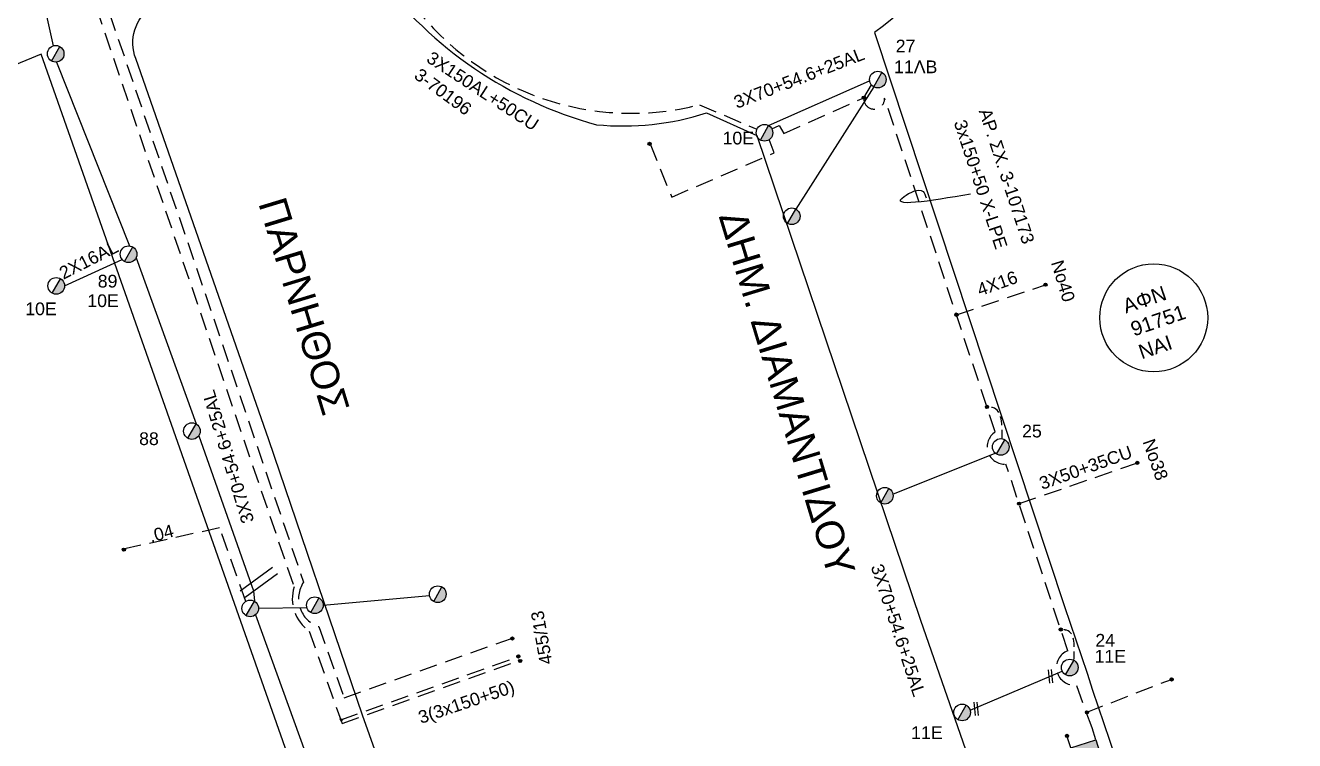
# Model space of a CAD drawing. Header units: millimetres. Extents: x 875 to 3140, y 727 to 1775.
# Drawn here: x 2156 to 2335.9, y 1036.3 to 1137.6 of the extents above; entities that cross this region are included whole.
import ezdxf
from ezdxf.enums import TextEntityAlignment as Align

# ---------------------------------------------------------------- set-up
doc = ezdxf.new("R2010")
doc.units = ezdxf.units.MM
doc.linetypes.add('DASHED', pattern=[19.05, 12.7, -6.35])
for name, color, linetype in [('Link Box 4 Διευθύνσεων', 7, 'Continuous'), ('Pillar OTE', 7, 'Continuous'), ('Άγνωστα', 7, 'Continuous'), ('Γέφυρες Εναερίου Δικτύου', 7, 'Continuous'), ('Γυμνά εναέρια ΧΤ (1Φ)   2x16AL', 7, 'Continuous'), ('Γυμνά εναέρια ΧΤ (3Φ)   3x50+35CU', 7, 'Continuous'), ('Εναέρια παροχή ΧΤ 4x16', 7, 'SYN_LINE'), ('Επιγραφές - Σχήματα', 7, 'Continuous'), ('Καλώδια ΧΤ   3x150+50AL', 7, 'DASHED'), ('Καλώδια ΧΤ   3x150+50AL XLPE', 7, 'DASHED'), ('Καλώδια ΧΤ   3x150AL+50CU', 7, 'DASHED'), ('Μηχανική τομή', 7, 'Continuous'), ('Στύλος ΦΜ', 7, 'Continuous'), ('Στύλος ΦΜ @ 1', 7, 'Continuous'), ('Συνδέσεις', 7, 'Continuous'), ('Συνεστραμμένα ΧΤ   3x70+54.6+25AL', 7, 'SYN_LINE'), ('Τομή', 7, 'Continuous'), ('Υπόβαθρο ΔΕΗ', 7, 'Continuous'), ('Υπόγεια Καλώδια Δικτύου ΧΤ   .04', 7, 'DASHED')]:
    doc.layers.add(name, color=color, linetype=linetype)
doc.styles.add('ar', font='arial.ttf')
doc.styles.get("Standard").update_dxf_attribs({"font": 'arial.ttf'})
doc.linetypes.add('SYN_LINE', pattern='A,0.5,-0.0001,["/\\/\\/\\/",Standard,S=0.1,R=0,X=0,Y=-0.05],-0.25', length=0.7501)

# ---------------------------------------------------------------- blocks, each defined once
blk = doc.blocks.new('ΥΠΑΡΧΩΝ ΤΣΙΜΕΝΤΕΝΙΟΣ ΣΤΥΛΟΣ')
at = {"layer": 'Στύλος ΦΜ'}
blk.add_hatch(color=256, dxfattribs=at).paths.add_polyline_path([(-1.29, -2.28, 0.574793), (2.62, 0, 0.268822), (1.3, 2.27)])
blk.add_line((-1.29, -2.28), (1.3, 2.27), dxfattribs=at)
blk.add_circle((0, 0), 2.62, dxfattribs=at)
at = {"layer": 'Στύλος ΦΜ', "flags": 4}
for tag, p in [('ΑΡΙΘΜΟΣ', (-4.68, 8.05)), ('ΤΥΠΟΣ', (-4.91, 3.03))]:
    blk.add_attdef(tag, p, '', height=4, dxfattribs=at)
blk = doc.blocks.new('ΤΟΜΗ')
at = {"layer": 'Τομή', "ltscale": 40}
for p, q in [((-5.68, 0), (5.68, 0)), ((5.68, -2.33), (-5.68, -2.33))]:
    blk.add_line(p, q, dxfattribs=at)
blk = doc.blocks.new('_ΣΥΝΔΕΣΗ')
at = {"layer": 'Συνδέσεις', "linetype": 'SYN_LINE', "ltscale": 40}
blk.add_hatch(color=256, dxfattribs=at).paths.add_polyline_path([(0.5, -0.01, 1), (-0.5, -0.01, 1)])
at = {"layer": 'Συνδέσεις'}
blk.add_circle((0, -0.01), 0.5, dxfattribs=at)
blk = doc.blocks.new('ΜΗΧΑΝΙΚΗ ΤΟΜΗ')
at = {"layer": 'Μηχανική τομή', "ltscale": 40}
for p, q in [((-1.89, 0.78), (1.89, 0.78)), ((1.89, 0), (-1.89, 0))]:
    blk.add_line(p, q, dxfattribs=at)
blk = doc.blocks.new('LINK BOX 4 ΑΝΑΧΩΡΗΣΕΩΝ')
at = {"layer": 'Link Box 4 Διευθύνσεων', "ltscale": 40}
blk.add_hatch(color=256, dxfattribs=at).paths.add_polyline_path([(-3.54, 0), (-3.54, -4.67), (3.54, -4.67), (3.54, 0)])
for p, q in [((-3.54, 0), (-5.33, 0)), ((5.33, 0), (3.54, 0)), ((-3.54, -4.67), (-5.33, -4.67)), ((5.33, -4.67), (3.54, -4.67))]:
    blk.add_line(p, q, dxfattribs=at)
blk.add_lwpolyline([(-3.54, -4.67), (-3.54, 0), (3.54, 0), (3.54, -4.67)], close=True, dxfattribs=at)

msp = doc.modelspace()

# ---------------------------------------------------------------- hatches: boundary and pattern name
at = {"layer": 'Καλώδια ΧΤ   3x150AL+50CU', "linetype": 'DASHED', "ltscale": 0.2}
h = msp.add_hatch(color=0, dxfattribs=at)
h.dxf.hatch_style = 1
h.paths.add_polyline_path([(2201.03, 1039.37), (2200.62, 1039.41), (2200.68, 1039.24)])
h = msp.add_hatch(color=0, dxfattribs=at)
h.dxf.hatch_style = 1
h.paths.add_polyline_path([(2201.04, 1039.37), (2201.03, 1039.37), (2200.68, 1039.24), (2200.74, 1039.07)])

# ---------------------------------------------------------------- linework, layer by layer
at = {"layer": 'Pillar OTE', "ltscale": 40}
msp.add_lwpolyline([(2200.61, 1039.41), (2201.04, 1039.37), (2200.74, 1039.07), (2200.61, 1039.41)], dxfattribs=at)
at = {"layer": 'Άγνωστα'}
msp.add_circle((2315.9, 1096.21), 7.65, dxfattribs=at)
at = {"layer": 'Γέφυρες Εναερίου Δικτύου', "color": 30, "linetype": 'DASHED', "ltscale": 0.2}
for points in [[(2261.77, 1122.99), (2262.82, 1123.43), (2263.49, 1122.34), (2274.81, 1127.39), (2275.89, 1129.21)], [(2244.53, 1120.84), (2247.59, 1113.31), (2262.13, 1119.58), (2261.41, 1121.46)], [(2306.4, 1040.35), (2306.3, 1040.31), (2318.4, 1044.99)]]:
    msp.add_lwpolyline(points, dxfattribs=at)
at = {"layer": 'Γυμνά εναέρια ΧΤ (1Φ)   2x16AL', "color": 173}
msp.add_lwpolyline([(2161.56, 1100.76), (2169.71, 1104.48)], dxfattribs=at)
at = {"layer": 'Γυμνά εναέρια ΧΤ (3Φ)   3x50+35CU', "color": 30, "linetype": 'DASHED', "ltscale": 0.2}
msp.add_lwpolyline([(2296.81, 1069.88), (2296.81, 1069.88), (2313.61, 1075.67)], dxfattribs=at)
at = {"layer": 'Εναέρια παροχή ΧΤ 4x16', "color": 30, "linetype": 'DASHED', "ltscale": 0.2}
msp.add_lwpolyline([(2287.94, 1096.64), (2287.94, 1096.64), (2300.68, 1100.93)], dxfattribs=at)
at = {"layer": 'Επιγραφές - Σχήματα', "color": 0, "ltscale": 0.2}
msp.add_spline([(2289.94, 1113.72), (2280.53, 1113.41), (2283.2, 1114.09), (2283.65, 1113.19)], degree=3, dxfattribs=at)
at = {"layer": 'Καλώδια ΧΤ   3x150+50AL XLPE', "color": 30, "ltscale": 0.2}
msp.add_lwpolyline([(2307.17, 1038.1), (2304.93, 1044.2, -0.8839), (2303.71, 1049.05), (2294.95, 1075.49, -0.783497), (2293.44, 1080.03), (2277.76, 1127.34, -1.078857), (2274.81, 1127.39)], format="xyb", dxfattribs=at)
at = {"layer": 'Καλώδια ΧΤ   3x150+50AL XLPE', "color": 30, "ltscale": 0.1}
for points in [[(2294.41, 1079.07), (2293.07, 1083.49), (2292.26, 1083.59)], [(2304.58, 1047.68), (2303.53, 1051.94), (2302.72, 1052.05)]]:
    msp.add_spline(points, degree=3, dxfattribs=at)
at = {"layer": 'Καλώδια ΧΤ   3x150AL+50CU', "color": 27, "linetype": 'DASHED', "ltscale": 0.2}
msp.add_lwpolyline([(2163.55, 1147.4), (2194.07, 1058.08, 0.323151), (2196.2, 1051.83), (2200.68, 1039.24), (2225.85, 1048.2)], format="xyb", dxfattribs=at)
at = {"layer": 'Καλώδια ΧΤ   3x150AL+50CU', "color": 6, "linetype": 'DASHED', "ltscale": 0.2}
msp.add_lwpolyline([(2165.46, 1146.52), (2195.42, 1058.75, 0.496968), (2197.56, 1052.46), (2201.16, 1042.35), (2224.87, 1050.79)], format="xyb", dxfattribs=at)
at = {"layer": 'Καλώδια ΧΤ   3x150AL+50CU', "color": 30, "ltscale": 0.2}
msp.add_lwpolyline([(2211.03, 1140.48, 0.301675), (2251.53, 1126.4), (2259.67, 1122.91)], format="xyb", dxfattribs=at)
at = {"layer": 'Καλώδια ΧΤ   3x150AL+50CU', "color": 27, "linetype": 'DASHED', "ltscale": 0.2}
msp.add_lwpolyline([(2200.73, 1039.09), (2200.87, 1038.71), (2226.03, 1047.66)], dxfattribs=at)
at = {"layer": 'Συνεστραμμένα ΧΤ   3x70+54.6+25AL', "color": 173, "ltscale": 20}
for points in [[(2157.21, 1147.1), (2159.93, 1134.73)], [(2160.39, 1132.44), (2170.74, 1106.39)], [(2171.68, 1104.7), (2180.18, 1081.18)], [(2180.58, 1079.5), (2188.32, 1057.55), (2188.45, 1056.06)]]:
    msp.add_lwpolyline(points, dxfattribs=at)
at = {"layer": 'Συνεστραμμένα ΧΤ   3x70+54.6+25AL', "color": 30, "ltscale": 20}
for points in [[(2261.32, 1123.44), (2275.64, 1129.79)], [(2276.22, 1128.93), (2265.18, 1111.61)], [(2278.94, 1071.24), (2293.42, 1077.04)]]:
    msp.add_lwpolyline(points, dxfattribs=at)
at = {"layer": 'Συνεστραμμένα ΧΤ   3x70+54.6+25AL', "color": 133, "ltscale": 20}
for points in [[(2198.2, 1055.51), (2213.28, 1056.88)], [(2188.6, 1054.12), (2197.88, 1028.54)]]:
    msp.add_lwpolyline(points, dxfattribs=at)
at = {"layer": 'Συνεστραμμένα ΧΤ   3x70+54.6+25AL', "color": 133, "ltscale": 8}
msp.add_lwpolyline([(2189.04, 1055.06), (2195.88, 1055.18)], dxfattribs=at)
at = {"layer": 'Συνεστραμμένα ΧΤ   3x70+54.6+25AL', "color": 30, "ltscale": 15}
msp.add_lwpolyline([(2289.87, 1040.63), (2302.93, 1046.16)], dxfattribs=at)
at = {"layer": 'Υπόβαθρο ΔΕΗ'}
for points in [[(2342.09, 1190), (2298.78, 1179.32, -0.233538), (2276.31, 1136.63), (2303.27, 1055.31, -0.001469), (2353.66, 903.71, 0.024015), (2428.11, 927.35, 0.00669), (2399.02, 1017.97, -0.000418), (2355.48, 1149.48, 0.059812)], [(2252.54, 1125.25), (2259.67, 1122.02), (2282.84, 1053.39), (2305.36, 988.65), (2328.82, 920.1), (2335.75, 899.39), (2334.64, 895.2), (2265.63, 872.71), (2260.93, 877.63), (2245.26, 925.01), (2223.42, 984.73), (2203.79, 1039.91), (2190.48, 1078.91), (2171.64, 1132.93, -0.345737), (2173.92, 1140.28), (2195.17, 1148.95), (2205.9, 1144.68, 0.167628), (2236.95, 1123.56, 0.102716), (2252.54, 1125.25, -0.438157)]]:
    msp.add_lwpolyline(points, format="xyb", dxfattribs=at)
msp.add_lwpolyline([(2158.23, 1133.55), (2086.11, 1103.8), (2116.63, 1015.54), (2147.9, 927.08), (2177.93, 843.71), (2247.3, 866.73), (2250.67, 874.08), (2225.15, 945.51), (2196.98, 1023.53), (2158.23, 1133.55)], dxfattribs=at)
at = {"layer": 'Υπόγεια Καλώδια Δικτύου ΧΤ   .04', "color": 133, "ltscale": 0.2}
msp.add_lwpolyline([(2187.22, 1056.02), (2183.51, 1066.46), (2169.85, 1063.42)], dxfattribs=at)

# ---------------------------------------------------------------- block references
at = {"layer": 'Link Box 4 Διευθύνσεων', "yscale": 0.8, "rotation": 287.5056305739137}
msp.add_blockref('LINK BOX 4 ΑΝΑΧΩΡΗΣΕΩΝ', (2308.77, 1033.02), dxfattribs=at)
at = {"layer": 'Μηχανική τομή', "xscale": 0.4999999999995708, "yscale": 0.4999999999995708, "zscale": 0.4999999999995708, "rotation": 95.50437259993875}
for p in [(2301.46, 1045.44), (2290.94, 1040.83)]:
    msp.add_blockref('ΜΗΧΑΝΙΚΗ ΤΟΜΗ', p, dxfattribs=at)
at = {"layer": 'Στύλος ΦΜ @ 1', "ltscale": 40}
ref = msp.add_blockref('ΥΠΑΡΧΩΝ ΤΣΙΜΕΝΤΕΝΙΟΣ ΣΤΥΛΟΣ', (2276.8, 1129.95), dxfattribs=dict(at, xscale=0.4499999999998181, yscale=0.4499999999998181, zscale=0.4499999999998181))
ref.add_attrib('ΤΥΠΟΣ', '11ΛB', (2279.09, 1130.86), dxfattribs={"layer": 'Στύλος ΦΜ', "height": 1.8, "flags": 4})
ref.add_attrib('ΑΡΙΘΜΟΣ', '27', (2279.33, 1133.81), dxfattribs={"layer": 'Στύλος ΦΜ', "height": 1.8, "flags": 4})
at = {"layer": 'Στύλος ΦΜ @ 1', "ltscale": 40, "xscale": 0.4499999999998181, "yscale": 0.4499999999998181, "zscale": 0.4499999999998181}
for p in [(2160.29, 1133.61), (2264.6, 1110.59), (2277.79, 1071), (2214.44, 1057.05), (2187.86, 1055.04), (2197.02, 1055.49)]:
    msp.add_blockref('ΥΠΑΡΧΩΝ ΤΣΙΜΕΝΤΕΝΙΟΣ ΣΤΥΛΟΣ', p, dxfattribs=at)
at = {"layer": 'Στύλος ΦΜ @ 1', "ltscale": 40}
ref = msp.add_blockref('ΥΠΑΡΧΩΝ ΤΣΙΜΕΝΤΕΝΙΟΣ ΣΤΥΛΟΣ', (2260.74, 1122.42), dxfattribs=dict(at, xscale=0.4499999999998181, yscale=0.4499999999998181, zscale=0.4499999999998181))
ref.add_attrib('ΤΥΠΟΣ', '10E', (2254.79, 1120.77), dxfattribs={"layer": 'Στύλος ΦΜ', "height": 1.8, "flags": 4})
ref = msp.add_blockref('ΥΠΑΡΧΩΝ ΤΣΙΜΕΝΤΕΝΙΟΣ ΣΤΥΛΟΣ', (2170.62, 1105.22), dxfattribs=dict(at, xscale=0.4499999999998181, yscale=0.4499999999998181, zscale=0.4499999999998181))
ref.add_attrib('ΤΥΠΟΣ', '10E', (2164.77, 1097.73), dxfattribs={"layer": 'Στύλος ΦΜ', "height": 1.8, "flags": 4})
ref.add_attrib('ΑΡΙΘΜΟΣ', '89', (2166.25, 1100.5), dxfattribs={"layer": 'Στύλος ΦΜ', "height": 1.8, "flags": 4})
ref = msp.add_blockref('ΥΠΑΡΧΩΝ ΤΣΙΜΕΝΤΕΝΙΟΣ ΣΤΥΛΟΣ', (2160.38, 1100.73), dxfattribs=dict(at, xscale=0.4499999999998181, yscale=0.4499999999998181, zscale=0.4499999999998181))
ref.add_attrib('ΤΥΠΟΣ', '10E', (2155.97, 1096.58), dxfattribs={"layer": 'Στύλος ΦΜ', "height": 1.8, "flags": 4})
ref = msp.add_blockref('ΥΠΑΡΧΩΝ ΤΣΙΜΕΝΤΕΝΙΟΣ ΣΤΥΛΟΣ', (2179.6, 1080.16), dxfattribs=dict(at, xscale=0.4499999999998181, yscale=0.4499999999998181, zscale=0.4499999999998181))
ref.add_attrib('ΤΥΠΟΣ', '88', (2172.11, 1078.18), dxfattribs={"layer": 'Στύλος ΦΜ', "height": 1.8, "flags": 4})
ref = msp.add_blockref('ΥΠΑΡΧΩΝ ΤΣΙΜΕΝΤΕΝΙΟΣ ΣΤΥΛΟΣ', (2294.21, 1077.91), dxfattribs=dict(at, xscale=0.4499999999998181, yscale=0.4499999999998181, zscale=0.4499999999998181))
ref.add_attrib('ΤΥΠΟΣ', '25', (2297.24, 1079.26), dxfattribs={"layer": 'Στύλος ΦΜ', "height": 1.8, "flags": 4})
ref = msp.add_blockref('ΥΠΑΡΧΩΝ ΤΣΙΜΕΝΤΕΝΙΟΣ ΣΤΥΛΟΣ', (2303.99, 1046.66), dxfattribs=dict(at, xscale=0.4499999999998181, yscale=0.4499999999998181, zscale=0.4499999999998181))
ref.add_attrib('ΤΥΠΟΣ', '11E', (2307.51, 1047.36), dxfattribs={"layer": 'Στύλος ΦΜ', "height": 1.8, "flags": 4})
ref.add_attrib('ΑΡΙΘΜΟΣ', '24', (2307.62, 1049.62), dxfattribs={"layer": 'Στύλος ΦΜ', "height": 1.8, "flags": 4})
ref = msp.add_blockref('ΥΠΑΡΧΩΝ ΤΣΙΜΕΝΤΕΝΙΟΣ ΣΤΥΛΟΣ', (2288.74, 1040.3), dxfattribs=dict(at, xscale=0.4499999999998181, yscale=0.4499999999998181, zscale=0.4499999999998181))
ref.add_attrib('ΤΥΠΟΣ', '11E', (2281.51, 1036.54), dxfattribs={"layer": 'Στύλος ΦΜ', "height": 1.8, "flags": 4})
at = {"layer": 'Συνδέσεις', "xscale": 0.4500000000000455, "yscale": 0.4500000000000455, "zscale": 0.4500000000000455}
for p in [(2274.81, 1127.4), (2244.45, 1120.86), (2300.56, 1100.9), (2287.94, 1096.64), (2292.26, 1083.59), (2313.57, 1075.66), (2296.81, 1069.88), (2169.96, 1063.37), (2302.72, 1052.05), (2225.01, 1050.78), (2225.86, 1048.24), (2226.12, 1047.6), (2318.43, 1044.98), (2306.44, 1040.33), (2303.61, 1036.98)]:
    msp.add_blockref('_ΣΥΝΔΕΣΗ', p, dxfattribs=at)
at = {"layer": 'Τομή', "xscale": 0.4999999999999944, "yscale": 0.4999999999999944, "zscale": 0.4999999999999944, "rotation": 36.23004810144212}
msp.add_blockref('ΤΟΜΗ', (2188.73, 1059.21), dxfattribs=at)

# ---------------------------------------------------------------- texts
at = {"layer": 'Γυμνά εναέρια ΧΤ (1Φ)   2x16AL', "ltscale": 20}
msp.add_text('2X16AL', height=1.8, rotation=26.9925, dxfattribs=at).set_placement((2164.97, 1104.43), align=Align.MIDDLE)
at = {"layer": 'Γυμνά εναέρια ΧΤ (3Φ)   3x50+35CU', "ltscale": 20}
msp.add_text('3X50+35CU', height=1.8, rotation=19.6907, dxfattribs=at).set_placement((2306.25, 1074.99), align=Align.MIDDLE)
at = {"layer": 'Εναέρια παροχή ΧΤ 4x16', "ltscale": 20}
for s, rotation, p in [('4X16', 19.6646, (2293.72, 1101.09)), ('455/13', 99.9137, (2229.12, 1050.88))]:
    msp.add_text(s, height=1.8, rotation=rotation, dxfattribs=at).set_placement(p, align=Align.MIDDLE)
at = {"layer": 'Επιγραφές - Σχήματα', "ltscale": 20}
for s, p in [('3x150+50 X-LPE', (2291.38, 1115.11)), ('ΑΡ. ΣΧ. 3-107173', (2295.07, 1116.28))]:
    msp.add_text(s, height=1.8, rotation=288.2101, dxfattribs=at).set_placement(p, align=Align.MIDDLE)
at = {"layer": 'Επιγραφές - Σχήματα', "ltscale": 20, "attachment_point": 1, "style": 'ar'}
for s, insert, char_height, width, rotation in [('3-70196', (2212.01, 1131.7), 1.8, 22.7807, 323.665), ('ΠΑΡΝΗΘΟΣ', (2192.8, 1113.63), 4, 54.7815, 286.9039), ('ΔΗΜ. ΔΙΑΜΑΝΤΙΔΟΥ', (2258.05, 1111.78), 4, 54.7815, 286.9039), ('Νο40', (2303.04, 1104.56), 1.8, 7.4435, 286.9925), ('Νο38', (2315.99, 1079.26), 1.8, 7.4435, 289.4939)]:
    msp.add_mtext(s, dxfattribs=dict(at, insert=insert, char_height=char_height, width=width, rotation=rotation))
at = {"layer": 'Επιγραφές - Σχήματα', "insert": (2311.28, 1098.75), "char_height": 2.06, "width": 108.307, "attachment_point": 1, "rotation": 18.9876}
msp.add_mtext('ΑΦΝ\\P91751\\PΝΑΙ', dxfattribs=at)
at = {"layer": 'Καλώδια ΧΤ   3x150+50AL', "ltscale": 0.2}
msp.add_text('3(3x150+50)', height=1.8, rotation=18.5353, dxfattribs=at).set_placement((2218.56, 1041.57), align=Align.MIDDLE)
at = {"layer": 'Καλώδια ΧΤ   3x150AL+50CU', "ltscale": 0.2}
msp.add_text('3X150AL+50CU', height=1.8, rotation=326.9179, dxfattribs=at).set_placement((2220.82, 1128.34), align=Align.MIDDLE)
at = {"layer": 'Συνεστραμμένα ΧΤ   3x70+54.6+25AL', "ltscale": 20}
for rotation, p in [(21.1328, (2265.63, 1130.18)), (106.9658, (2184.72, 1076.52)), (288.2101, (2279.69, 1051.94))]:
    msp.add_text('3X70+54.6+25AL', height=1.8, rotation=rotation, dxfattribs=at).set_placement(p, align=Align.MIDDLE)
at = {"layer": 'Υπόγεια Καλώδια Δικτύου ΧΤ   .04', "ltscale": 0.2}
msp.add_text('.04', height=1.8, rotation=14.919, dxfattribs=at).set_placement((2175.26, 1065.67), align=Align.MIDDLE)

doc.saveas('drawing.dxf')
